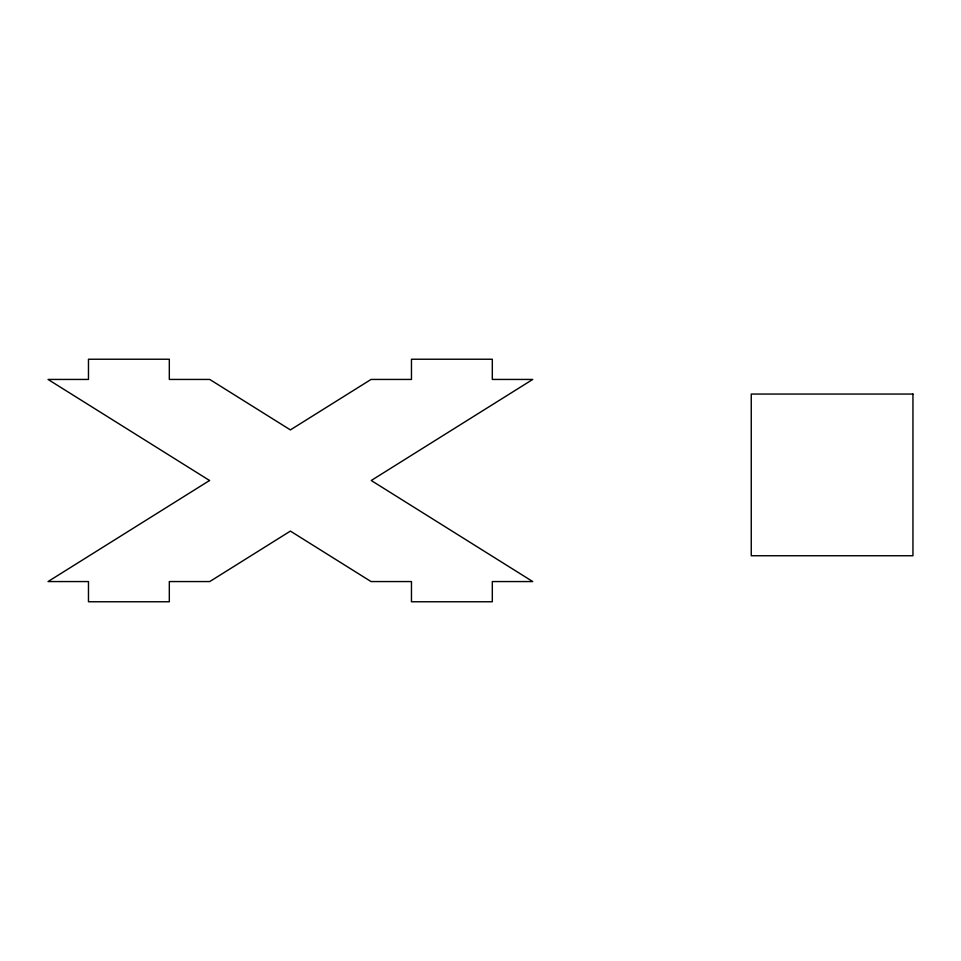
<?xml version="1.0" encoding="UTF-8"?>
<svg xmlns="http://www.w3.org/2000/svg" width="961" height="961" viewBox="0 0 961 961"><rect width="100%" height="100%" fill="white"/><g stroke="black" fill="none" stroke-linecap="round" stroke-linejoin="round"><path stroke-width="1.44" d="M209.546 480.5L48.05 581.561L88.472 581.561L88.472 601.766L169.316 601.766L169.316 581.561L209.75 581.561L290.39 531.097L371.042 581.561L411.464 581.561L411.464 601.766L492.308 601.766L492.308 581.561L532.73 581.561L371.234 480.5L532.73 379.439L492.308 379.439L492.308 359.234L411.464 359.234L411.464 379.439L371.042 379.439L290.39 429.903L209.75 379.439L169.316 379.439L169.316 359.234L88.472 359.234L88.472 379.439L48.05 379.439L209.546 480.5M912.95 394.058L751.25 394.058L751.25 555.746L912.95 555.746L912.95 394.058"/></g></svg>
